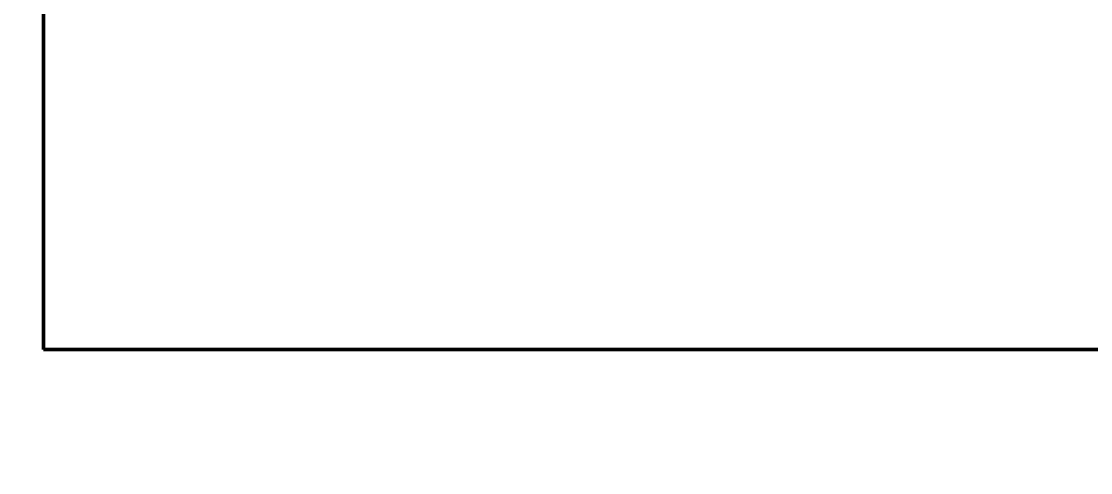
# Model space of a CAD drawing. Header units: millimetres. Extents: x 22 to 202, y 169 to 282.
# Drawn here: x 99.37 to 108.34, y 207.36 to 211.14 of the extents above; entities that cross this region are included whole.
import ezdxf

# ---------------------------------------------------------------- set-up
doc = ezdxf.new("R2010")
doc.units = ezdxf.units.MM
doc.header["$LTSCALE"] = 0.75
doc.layers.add('FD_Dimensions', color=7, linetype='Continuous', lineweight=25)
doc.layers.add('Visible', color=7, linetype='Continuous', lineweight=50)
doc.styles.get("Standard").update_dxf_attribs({"font": 'arial.ttf'})
doc.dimstyles.new('Dim-ISO-25', dxfattribs={"dimtxt": 2.5, "dimasz": 2.5, "dimexe": 1.5, "dimexo": 0, "dimgap": 1, "dimtad": 1, "dimzin": 4, "dimdsep": 46, "dimtxsty": 'Standard', "dimblk": 'OPEN90', "dimcen": 0, "dimazin": 1, "dimtp": 0.1, "dimtm": 0.1, "dimtfac": 0.72, "dimtmove": 0, "dimatfit": 3, "dimfxl": 1, "dimtzin": 4, "dimarcsym": 0})

# ---------------------------------------------------------------- blocks, each defined once
blk = doc.blocks.new('_Open90')
at = {"color": 0, "linetype": 'ByBlock', "lineweight": -2}
for p, q in [((-0.5, 0.5), (0, 0)), ((0, 0), (-1, 0)), ((0, 0), (-0.5, -0.5))]:
    blk.add_line(p, q, dxfattribs=at)
blk = doc.blocks.new('*D39')
at = {"layer": 'Defpoints', "color": 0, "transparency": 16777216}
for p in [(91.851481, 219.885579), (39.845512, 191.385202), (126.699789, 191.385202)]:
    blk.add_point(p, dxfattribs=at)
at = {"layer": 'FD_Dimensions', "color": 0, "lineweight": -2, "transparency": 16777216}
for p, q in [((91.851481, 219.885579), (38.345512, 219.885579)), ((39.845512, 217.385579), (39.845512, 193.885202)), ((126.699789, 191.385202), (38.345512, 191.385202))]:
    blk.add_line(p, q, dxfattribs=at)
at = {"layer": 'FD_Dimensions', "color": 0, "lineweight": -2, "transparency": 16777216, "xscale": 2.5, "yscale": 2.5, "zscale": 2.5}
for p, rotation in [((39.845512, 219.885579), 90), ((39.845512, 191.385202), 270)]:
    blk.add_blockref('_Open90', p, dxfattribs=dict(at, rotation=rotation))
at = {"layer": 'FD_Dimensions', "color": 0, "transparency": 16777216, "insert": (37.568245, 204.532394), "char_height": 2.5, "attachment_point": 5, "rotation": 90}
blk.add_mtext('28.50mm', dxfattribs=at)

msp = doc.modelspace()

# ---------------------------------------------------------------- linework, layer by layer
at = {"layer": 'Visible'}
for p, q in [((99.5526, 231.3926), (99.5526, 208.3926)), ((99.5526, 208.3926), (122.5526, 208.3926))]:
    msp.add_line(p, q, dxfattribs=at)

# ---------------------------------------------------------------- dimensions: what is measured, and where the dimension line sits
at = {"layer": 'FD_Dimensions'}
dim = msp.add_linear_dim(base=(39.8455, 191.3852), p1=(91.8515, 219.8856), p2=(126.6998, 191.3852), angle=90, dimstyle='Dim-ISO-25', override={"dimlfac": 1, "dimpost": 'mm'}, dxfattribs=at)
dim.commit()
dim.dimension.update_dxf_attribs({"geometry": '*D39', "text_midpoint": (39.8455, 204.5324), "dimtype": 160})

doc.saveas('drawing.dxf')
